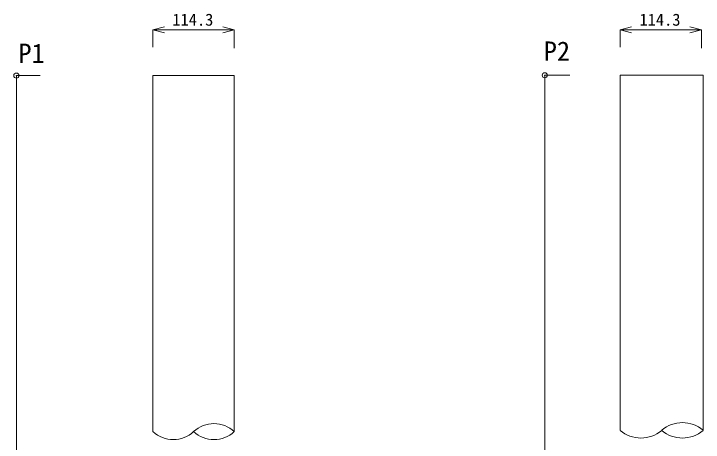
# Model space of a CAD drawing. Units: millimetres, scale not verified. Extents: x -18644 to 27889, y -13314 to 13091.
# Drawn here: x 20801 to 27522, y 6116 to 10293 of the extents above; entities that cross this region are included whole.
import ezdxf
from ezdxf.enums import TextEntityAlignment as Align

# ---------------------------------------------------------------- set-up
doc = ezdxf.new("R2010")
doc.units = ezdxf.units.MM
doc.header["$LTSCALE"] = 100
doc.header["$PDMODE"] = 32
doc.header["$PDSIZE"] = 50
doc.layers.add('0-0', color=7, linetype='Continuous', lineweight=18)
doc.layers.add('0-2', color=7, linetype='Continuous', lineweight=18)
doc.styles.add('ＭＳ ゴシック', font='')
doc.styles.get('ＭＳ ゴシック').set_extended_font_data('MS Gothic')

msp = doc.modelspace()

# ---------------------------------------------------------------- linework, layer by layer
at = {"layer": '0-0', "color": 4}
for p, q in [((22158.1, 10137.5), (22158.1, 9968.7)), ((22950.6, 10137.5), (22950.6, 9956.8)), ((26712.2, 10137.5), (26712.2, 9968.7)), ((27504.7, 10137.5), (27504.7, 9956.8)), ((20826.1, 9690.8), (21056.7, 9690.8)), ((25977.1, 9693.7), (26222.2, 9693.7))]:
    msp.add_line(p, q, dxfattribs=at)
for points in [[(20826.1, 9690.8), (20826.1, 2079.9), (21056.7, 2079.9)], [(25977.1, 9693.7), (25977.1, 2079.9), (26222.2, 2079.9)]]:
    msp.add_lwpolyline(points, dxfattribs=at)
for p in [(20826.1, 9690.8), (25977.1, 9693.7)]:
    msp.add_point(p, dxfattribs=at)
at = {"layer": '0-2', "color": 4}
for p, q in [((22158.1, 10137.5), (22269.6, 10167.4)), ((22950.6, 10137.5), (22839, 10167.4)), ((26712.2, 10137.5), (26823.7, 10167.4)), ((27504.7, 10137.5), (27393.1, 10167.4)), ((22158.1, 10137.5), (22269.6, 10107.7)), ((22950.6, 10137.5), (22158.1, 10137.5)), ((22950.6, 10137.5), (22839, 10107.7)), ((26712.2, 10137.5), (26823.7, 10107.7)), ((27504.7, 10137.5), (26712.2, 10137.5)), ((27504.7, 10137.5), (27393.1, 10107.7))]:
    msp.add_line(p, q, dxfattribs=at)
at = {"layer": '0-2'}
for p, q in [((22158.1, 6219.1), (22158.1, 9690.8)), ((26712.2, 6231.7), (26712.2, 9693.7))]:
    msp.add_line(p, q, dxfattribs=at)
for points in [[(22158.1, 9690.8), (22950.6, 9690.8), (22950.6, 6219.1)], [(26712.2, 9693.7), (27521.9, 9693.7), (27521.9, 6231.7)]]:
    msp.add_lwpolyline(points, dxfattribs=at)
for centre, radius, start, end in [((22752.4, 6005.7), 291.2, 47.12715, 132.87285), ((27319.5, 5998), 309.2, 49.09997, 130.90003), ((22356.2, 6432.5), 291.2, 227.12715, 312.87285), ((22752.4, 6432.5), 291.2, 227.12715, 312.87285), ((26914.6, 6465.3), 309.2, 229.09997, 310.90003), ((27319.5, 6465.3), 309.2, 229.09997, 310.90003)]:
    msp.add_arc(centre, radius, start, end, dxfattribs=at)

# ---------------------------------------------------------------- texts
at = {"layer": '0-2', "style": 'ＭＳ ゴシック'}
for s, height, p in [('114.3', 117.6, (22346.5, 10141.8)), ('114.3', 117.6, (26900.6, 10141.8)), ('P2', 188.1, (25967.9, 9778.8)), ('P1', 188.1, (20846.7, 9758.2))]:
    msp.add_text(s, height=height, dxfattribs=at).set_placement(p, align=Align.BOTTOM_LEFT)

doc.saveas('drawing.dxf')
